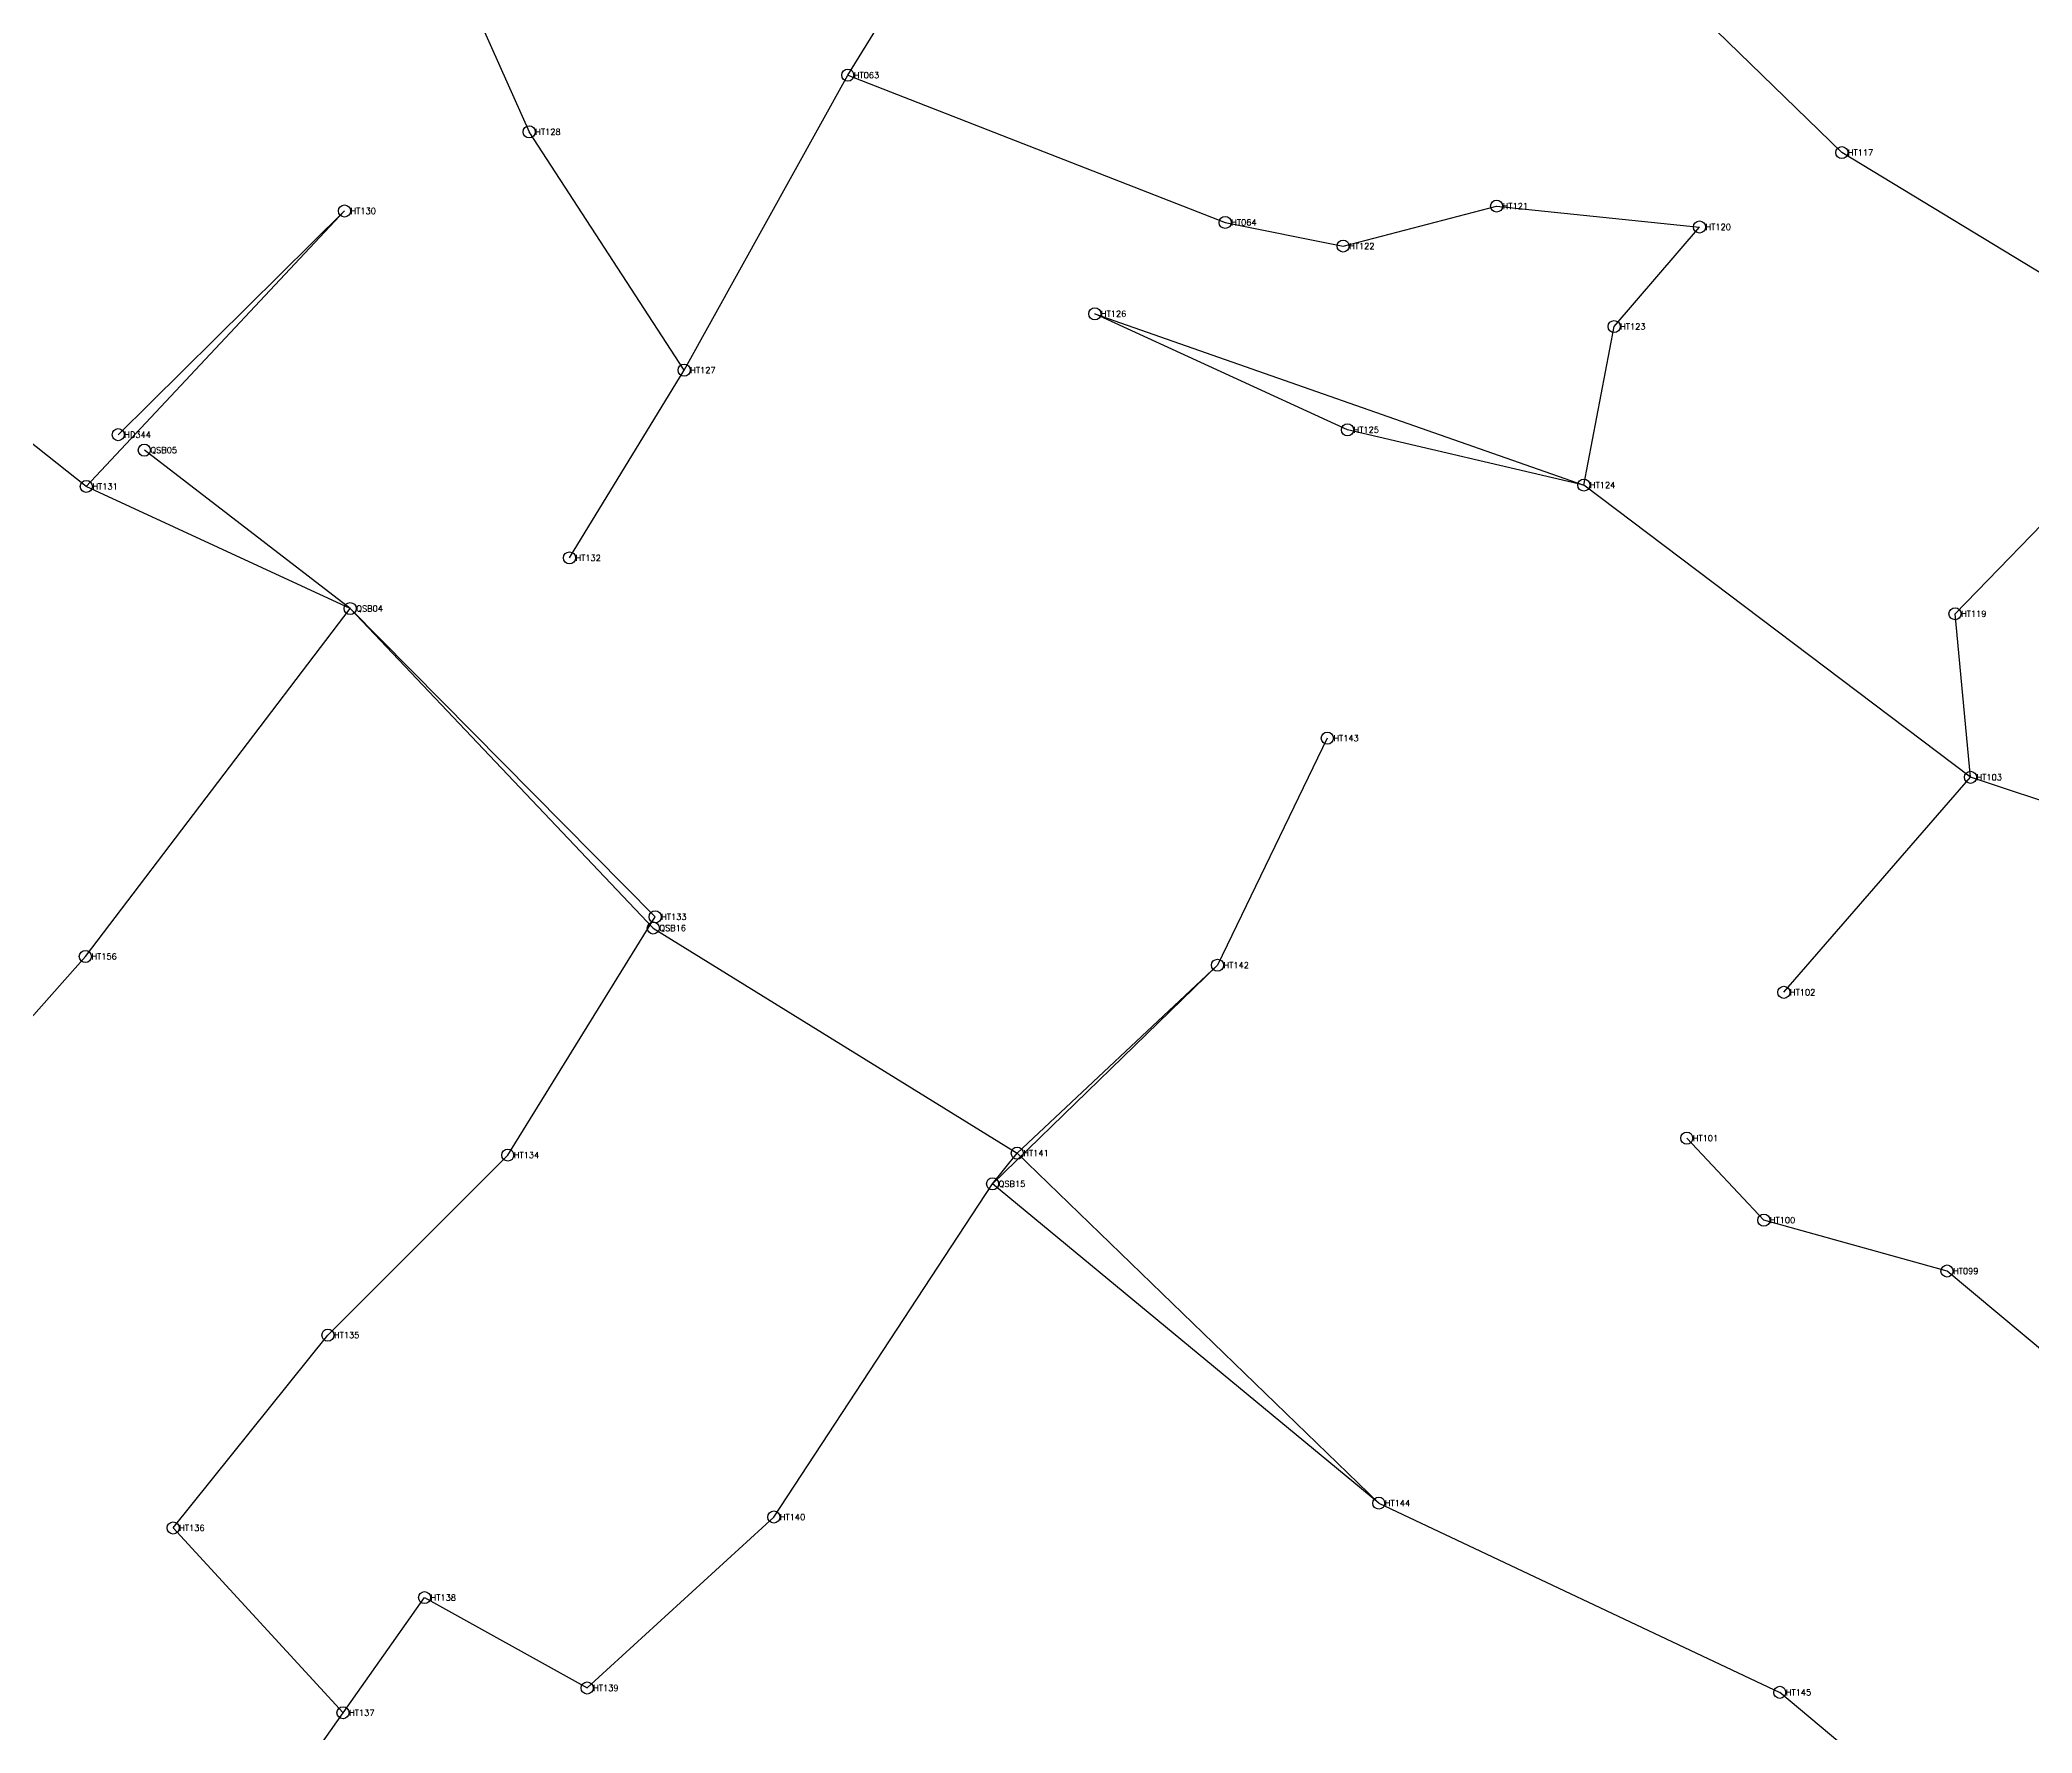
# Model space of a CAD drawing. Extents: x 249003 to 251270, y 2746050 to 2748778.
# Drawn here: x 249885.7 to 250215.3, y 2748293.1 to 2748573.3 of the extents above; entities that cross this region are included whole.
import ezdxf

# ---------------------------------------------------------------- set-up
doc = ezdxf.new("R2010")
doc.units = 0
doc.styles.get("Standard").update_dxf_attribs({"font": 'simplex'})

msp = doc.modelspace()

# ---------------------------------------------------------------- linework, layer by layer
at = {"color": 4}
for p, q in [((250019.368, 2748567.402), (250037.787, 2748597.216)), ((249953.528, 2748587.414), (249966.677, 2748558.024)), ((250183.807, 2748554.591), (250157.361, 2748580.34)), ((249992.316, 2748518.598), (250019.368, 2748567.402)), ((250019.368, 2748567.402), (250081.814, 2748543.046)), ((249992.316, 2748518.598), (249966.677, 2748558.024)), ((250233.378, 2748524.534), (250183.807, 2748554.591)), ((249893.411, 2748499.365), (249936.113, 2748544.934)), ((249936.113, 2748544.934), (249898.69, 2748507.923)), ((250101.309, 2748539.132), (250126.71, 2748545.744)), ((250126.71, 2748545.744), (250160.274, 2748542.282)), ((250081.814, 2748543.046), (250101.309, 2748539.132)), ((250146.148, 2748525.809), (250160.274, 2748542.282)), ((250102.046, 2748508.728), (250060.251, 2748527.922)), ((250060.251, 2748527.922), (250141.144, 2748499.587)), ((250141.144, 2748499.587), (250146.148, 2748525.809)), ((249973.332, 2748487.53), (249992.316, 2748518.598)), ((249893.411, 2748499.365), (249870.322, 2748517.616)), ((250141.144, 2748499.587), (250102.046, 2748508.728)), ((249937.067, 2748479.152), (249903.008, 2748505.367)), ((250227.18, 2748503.664), (250202.542, 2748478.294)), ((249937.067, 2748479.152), (249893.411, 2748499.365)), ((250205.102, 2748451.233), (250141.144, 2748499.587)), ((249893.25, 2748421.59), (249937.067, 2748479.152)), ((249937.067, 2748479.152), (249987.204, 2748426.296)), ((249987.506, 2748428.146), (249937.067, 2748479.152)), ((250205.102, 2748451.233), (250202.542, 2748478.294)), ((250098.704, 2748457.699), (250080.538, 2748420.139)), ((250174.23, 2748415.659), (250205.102, 2748451.233)), ((250260.372, 2748432.908), (250205.102, 2748451.233)), ((249963.122, 2748388.729), (249987.506, 2748428.146)), ((249987.204, 2748426.296), (250047.411, 2748389.056)), ((249846.221, 2748368.405), (249893.25, 2748421.59)), ((250043.328, 2748383.97), (250080.538, 2748420.139)), ((250080.538, 2748420.139), (250047.411, 2748389.056)), ((250170.907, 2748377.969), (250158.165, 2748391.527)), ((249933.379, 2748358.941), (249963.122, 2748388.729)), ((250043.328, 2748383.97), (250047.411, 2748389.056)), ((250047.411, 2748389.056), (250107.211, 2748331.15)), ((250007.14, 2748328.843), (250043.328, 2748383.97)), ((250107.211, 2748331.15), (250043.328, 2748383.97)), ((250201.219, 2748369.544), (250170.907, 2748377.969)), ((250227.783, 2748347.326), (250201.219, 2748369.544)), ((249907.772, 2748327.035), (249933.379, 2748358.941)), ((250107.211, 2748331.15), (250173.546, 2748299.834)), ((249935.874, 2748296.467), (249907.772, 2748327.035)), ((249976.261, 2748300.556), (250007.14, 2748328.843)), ((249935.874, 2748296.467), (249949.366, 2748315.511)), ((249949.366, 2748315.511), (249976.261, 2748300.556)), ((250219.701, 2748261.107), (250173.546, 2748299.834)), ((249900.739, 2748246.308), (249935.874, 2748296.467))]:
    msp.add_line(p, q, dxfattribs=at)
for centre in [(250019.368, 2748567.402), (249966.677, 2748558.024), (250183.807, 2748554.591), (249936.113, 2748544.934), (250126.71, 2748545.744), (250081.814, 2748543.046), (250160.274, 2748542.282), (250101.309, 2748539.132), (250060.251, 2748527.922), (250146.148, 2748525.809), (249992.316, 2748518.598), (249898.69, 2748507.923), (250102.046, 2748508.728), (249903.008, 2748505.367), (249893.411, 2748499.365), (250141.144, 2748499.587), (249973.332, 2748487.53), (249937.067, 2748479.152), (250202.542, 2748478.294), (250098.704, 2748457.699), (250205.102, 2748451.233), (249987.506, 2748428.146), (249987.204, 2748426.296), (249893.25, 2748421.59), (250080.538, 2748420.139), (250174.23, 2748415.659), (249963.122, 2748388.729), (250047.411, 2748389.056), (250158.165, 2748391.527), (250043.328, 2748383.97), (250170.907, 2748377.969), (250201.219, 2748369.544), (249933.379, 2748358.941), (250107.211, 2748331.15), (249907.772, 2748327.035), (250007.14, 2748328.843), (249949.366, 2748315.511), (249976.261, 2748300.556), (250173.546, 2748299.834), (249935.874, 2748296.467)]:
    msp.add_circle(centre, 1)

# ---------------------------------------------------------------- texts
at = {"color": 5}
for s, p in [('HT063', (250020.368, 2748566.902)), ('HT128', (249967.677, 2748557.524)), ('HT117', (250184.807, 2748554.091)), ('HT130', (249937.113, 2748544.434)), ('HT121', (250127.71, 2748545.244)), ('HT064', (250082.814, 2748542.546)), ('HT120', (250161.274, 2748541.782)), ('HT122', (250102.309, 2748538.632)), ('HT126', (250061.251, 2748527.422)), ('HT123', (250147.148, 2748525.309)), ('HT127', (249993.316, 2748518.098)), ('HD344', (249899.69, 2748507.423)), ('HT125', (250103.046, 2748508.228)), ('QSB05', (249904.008, 2748504.867)), ('HT131', (249894.411, 2748498.865)), ('HT124', (250142.144, 2748499.087)), ('HT132', (249974.332, 2748487.03)), ('QSB04', (249938.067, 2748478.652)), ('HT119', (250203.542, 2748477.794)), ('HT143', (250099.704, 2748457.199)), ('HT103', (250206.102, 2748450.733)), ('QSB16', (249988.204, 2748425.796)), ('HT133', (249988.506, 2748427.646)), ('HT156', (249894.25, 2748421.09)), ('HT142', (250081.538, 2748419.639)), ('HT102', (250175.23, 2748415.159)), ('HT101', (250159.165, 2748391.027)), ('HT134', (249964.122, 2748388.229)), ('HT141', (250048.411, 2748388.556)), ('QSB15', (250044.328, 2748383.47)), ('HT100', (250171.907, 2748377.469)), ('HT099', (250202.219, 2748369.044)), ('HT135', (249934.379, 2748358.441)), ('HT144', (250108.211, 2748330.65)), ('HT136', (249908.772, 2748326.535)), ('HT140', (250008.14, 2748328.343)), ('HT138', (249950.366, 2748315.011)), ('HT139', (249977.261, 2748300.056)), ('HT145', (250174.546, 2748299.334)), ('HT137', (249936.874, 2748295.967))]:
    msp.add_text(s, height=1, dxfattribs=at).set_placement(p)

doc.saveas('drawing.dxf')
